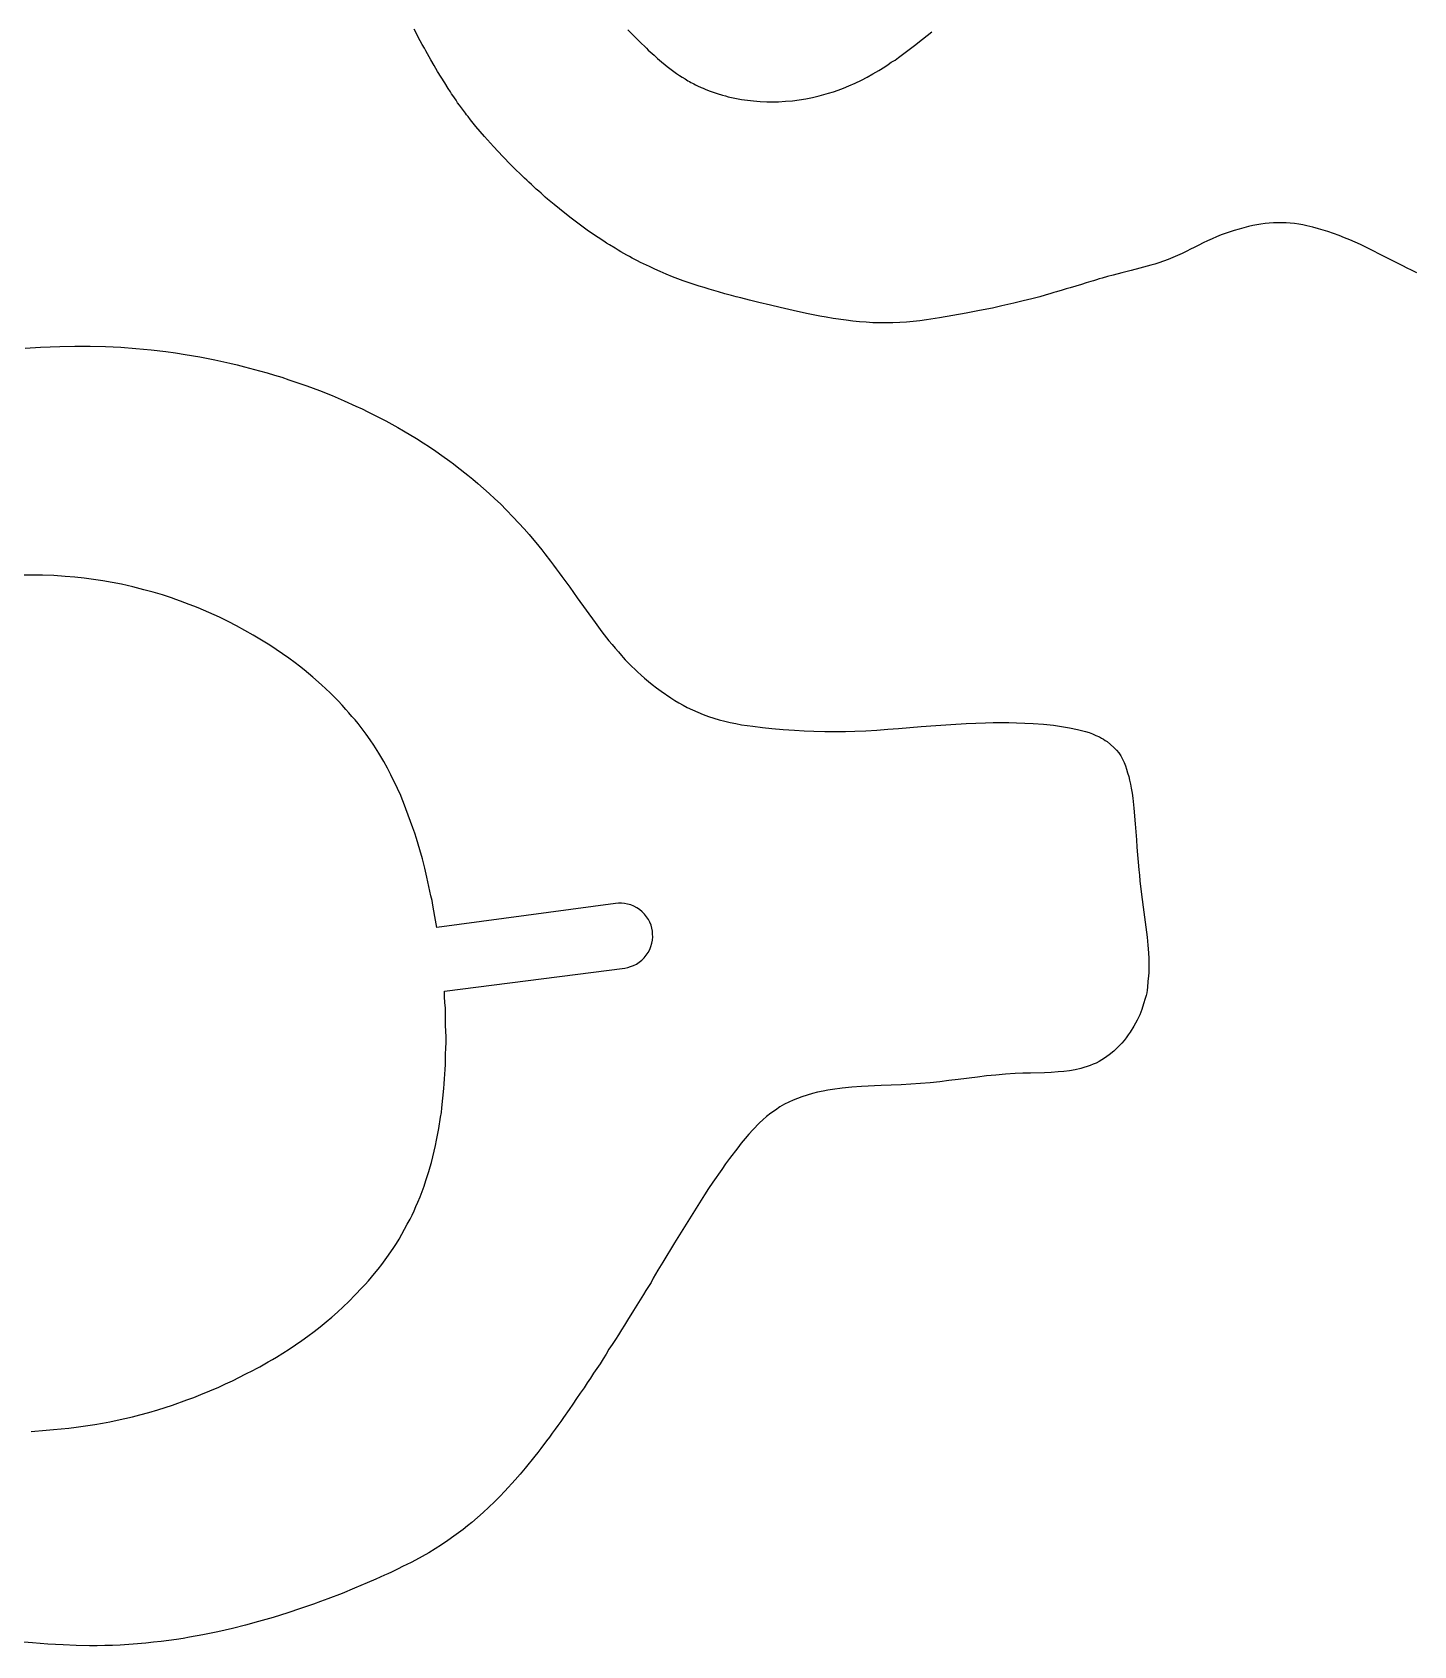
# Model space of a CAD drawing. Extents: x 0 to 1525, y 0 to 1525.
# Drawn here: x 272.4 to 480.9, y 1021.1 to 1264.7 of the extents above; entities that cross this region are included whole.
import ezdxf

# ---------------------------------------------------------------- set-up
doc = ezdxf.new("R2010")
doc.units = 0
doc.header["$MEASUREMENT"] = 0

msp = doc.modelspace()

# ---------------------------------------------------------------- linework, layer by layer
for points in [[(481.34, 1228.37), (480.54, 1228.75), (479.88, 1229.07), (479.23, 1229.39), (477.64, 1230.21), (476.04, 1231.03), (474.44, 1231.84), (473.65, 1232.22), (472.84, 1232.6), (472.04, 1232.96), (471.24, 1233.31), (470.44, 1233.64), (469.63, 1233.96), (468.79, 1234.27), (467.94, 1234.57), (467.24, 1234.79), (466.53, 1235.01), (465.64, 1235.24), (464.74, 1235.45), (464.14, 1235.57), (463.53, 1235.68), (462.89, 1235.77), (462.23, 1235.83), (461.64, 1235.88), (461.03, 1235.9), (460.38, 1235.9), (459.74, 1235.88), (459.08, 1235.83), (458.44, 1235.77), (457.83, 1235.69), (457.23, 1235.59), (456.58, 1235.47), (455.94, 1235.32), (454.53, 1234.96), (453.78, 1234.74), (453.04, 1234.5), (452.43, 1234.29), (451.84, 1234.06), (451.14, 1233.78), (450.44, 1233.49), (449.78, 1233.19), (449.13, 1232.88), (448.43, 1232.54), (447.73, 1232.19), (447.18, 1231.91), (446.63, 1231.63), (445.93, 1231.29), (445.23, 1230.96), (444.54, 1230.66), (443.83, 1230.38), (443.14, 1230.11), (442.43, 1229.88), (441.83, 1229.68), (441.23, 1229.5), (439.53, 1229.03), (438.24, 1228.7), (436.83, 1228.34), (435.54, 1228), (434.69, 1227.77), (433.84, 1227.53), (433.41, 1227.42), (432.99, 1227.29), (432.56, 1227.15), (432.14, 1227.03), (431.78, 1226.94), (431.43, 1226.83), (430.73, 1226.61), (429.88, 1226.36), (429.03, 1226.1), (428.43, 1225.92), (427.83, 1225.74), (426.98, 1225.49), (426.56, 1225.36), (426.13, 1225.24), (425.28, 1224.99), (424.43, 1224.75), (423.23, 1224.42), (421.94, 1224.1), (420.53, 1223.75), (418.74, 1223.35), (417.33, 1223.04), (415.33, 1222.64), (413.33, 1222.26), (411.33, 1221.89), (409.33, 1221.54), (407.33, 1221.24), (406.34, 1221.11), (405.33, 1221), (404.34, 1220.91), (403.33, 1220.84), (402.29, 1220.79), (401.23, 1220.78), (400.23, 1220.79), (399.23, 1220.82), (398.23, 1220.88), (397.24, 1220.96), (396.23, 1221.06), (395.24, 1221.18), (393.24, 1221.47), (392.23, 1221.64), (391.24, 1221.82), (390.23, 1222.02), (389.24, 1222.22), (387.24, 1222.66), (385.24, 1223.12), (383.83, 1223.46), (382.04, 1223.89), (380.63, 1224.24), (379.34, 1224.56), (378.63, 1224.75), (377.93, 1224.93), (376.93, 1225.2), (375.94, 1225.48), (375.23, 1225.68), (374.53, 1225.89), (373.78, 1226.11), (373.04, 1226.34), (372.44, 1226.54), (371.84, 1226.73), (371.24, 1226.94), (370.64, 1227.15), (369.83, 1227.44), (369.03, 1227.75), (368.08, 1228.14), (367.14, 1228.54), (366.33, 1228.9), (365.53, 1229.28), (364.63, 1229.71), (364.17, 1229.93), (363.73, 1230.16), (362.92, 1230.58), (362.53, 1230.8), (362.13, 1231.02), (361.24, 1231.53), (360.79, 1231.78), (360.35, 1232.05), (359.49, 1232.57), (359.06, 1232.83), (358.64, 1233.11), (357.79, 1233.67), (356.94, 1234.22), (356.13, 1234.8), (355.33, 1235.39), (354.53, 1235.99), (353.53, 1236.76), (351.94, 1238.02), (351.14, 1238.66), (350.63, 1239.07), (350.13, 1239.48), (349.81, 1239.77), (349.49, 1240.07), (349.17, 1240.37), (348.84, 1240.65), (348.45, 1240.98), (348.08, 1241.33), (347.72, 1241.68), (347.34, 1242.02), (347.01, 1242.32), (346.69, 1242.62), (346.05, 1243.25), (345.33, 1243.94), (344.63, 1244.65), (343.42, 1245.91), (342.71, 1246.64), (342.02, 1247.39), (340.65, 1248.93), (339.33, 1250.45), (339.13, 1250.69), (338.93, 1250.94), (338.55, 1251.45), (338.15, 1251.94), (337.94, 1252.19), (337.75, 1252.44), (337.3, 1253.05), (336.85, 1253.66), (336.59, 1254.02), (336.35, 1254.39), (336.11, 1254.76), (335.85, 1255.11), (335.66, 1255.37), (335.49, 1255.64), (335.16, 1256.18), (334.63, 1257.02), (334.11, 1257.87), (333.57, 1258.74), (333.06, 1259.64), (332.55, 1260.51), (332.04, 1261.38), (331.81, 1261.83), (331.7, 1262.05), (331.57, 1262.27), (331.25, 1262.82), (330.95, 1263.37), (330.01, 1265.13)], [(362.29, 1265.02), (362.83, 1264.46), (363.27, 1264.01), (363.72, 1263.56), (364.27, 1263.02), (364.83, 1262.49), (365.1, 1262.23), (365.36, 1261.96), (365.64, 1261.7), (365.94, 1261.46), (366.23, 1261.22), (366.49, 1260.96), (366.75, 1260.7), (367.03, 1260.45), (368.23, 1259.48), (369.63, 1258.42), (370.05, 1258.13), (370.48, 1257.87), (370.91, 1257.61), (371.34, 1257.34), (371.56, 1257.2), (371.78, 1257.09), (372.02, 1256.98), (372.24, 1256.86), (372.51, 1256.72), (372.79, 1256.58), (373.34, 1256.33), (373.64, 1256.2), (373.94, 1256.08), (374.54, 1255.84), (375.13, 1255.62), (375.74, 1255.42), (376.58, 1255.17), (377.01, 1255.04), (377.44, 1254.93), (378.43, 1254.72), (379.44, 1254.53), (380.33, 1254.4), (381.24, 1254.3), (382.23, 1254.21), (383.23, 1254.17), (384.13, 1254.16), (385.03, 1254.18), (386.09, 1254.24), (387.13, 1254.33), (388.14, 1254.46), (389.13, 1254.62), (390.14, 1254.82), (391.13, 1255.05), (391.84, 1255.24), (392.54, 1255.45), (393.29, 1255.68), (394.03, 1255.94), (394.84, 1256.24), (395.64, 1256.56), (396.59, 1256.98), (397.53, 1257.44), (398.39, 1257.88), (399.24, 1258.36), (400.14, 1258.88), (401.04, 1259.42), (401.54, 1259.77), (402.04, 1260.12), (402.6, 1260.46), (402.87, 1260.64), (403.14, 1260.84), (403.74, 1261.29), (404.34, 1261.74), (405.53, 1262.66), (406.74, 1263.61), (408.14, 1264.74)], [(271.33, 1216.97), (273.63, 1217.12), (275.08, 1217.2), (276.53, 1217.25), (278.83, 1217.3), (281.13, 1217.29), (283.44, 1217.23), (285.73, 1217.11), (288.04, 1216.95), (290.33, 1216.73), (292.54, 1216.46), (293.99, 1216.26), (295.44, 1216.04), (297.69, 1215.65), (299.94, 1215.22), (302.19, 1214.73), (303.32, 1214.46), (304.44, 1214.18), (306.69, 1213.58), (307.82, 1213.26), (308.93, 1212.92), (310.03, 1212.58), (311.13, 1212.22), (312.49, 1211.77), (313.83, 1211.29), (315.74, 1210.57), (317.63, 1209.82), (318.54, 1209.44), (319.44, 1209.04), (321.24, 1208.24), (322.16, 1207.82), (323.05, 1207.38), (324.84, 1206.47), (325.75, 1206.01), (326.66, 1205.53), (327.55, 1205.03), (328.43, 1204.52), (330.39, 1203.32), (331.36, 1202.7), (332.32, 1202.07), (333.28, 1201.43), (334.22, 1200.78), (335.39, 1199.94), (335.96, 1199.51), (336.53, 1199.07), (338.1, 1197.83), (338.87, 1197.2), (339.63, 1196.55), (341.36, 1195.03), (342.21, 1194.26), (343.04, 1193.46), (345.84, 1190.58), (346.62, 1189.73), (347.37, 1188.85), (348.84, 1187.09), (349.3, 1186.53), (349.74, 1185.96), (350.62, 1184.82), (351.06, 1184.25), (351.47, 1183.67), (351.89, 1183.09), (352.32, 1182.52), (352.92, 1181.72), (353.5, 1180.91), (354.65, 1179.29), (357.33, 1175.55), (357.84, 1174.85), (358.36, 1174.17), (359.43, 1172.82), (359.89, 1172.26), (360.37, 1171.71), (360.84, 1171.16), (361.31, 1170.6), (361.58, 1170.27), (361.88, 1169.95), (362.49, 1169.33), (363.74, 1168.14), (364.27, 1167.64), (364.81, 1167.15), (365.37, 1166.68), (365.93, 1166.22), (366.62, 1165.69), (367.32, 1165.19), (368.74, 1164.21), (369.35, 1163.81), (369.97, 1163.44), (370.6, 1163.09), (371.24, 1162.76), (372.03, 1162.39), (372.82, 1162.03), (373.62, 1161.7), (374.44, 1161.39), (375.25, 1161.12), (376.07, 1160.88), (376.9, 1160.66), (377.74, 1160.47), (378.58, 1160.31), (379.43, 1160.15), (380.28, 1160.02), (381.13, 1159.91), (382.58, 1159.74), (384.03, 1159.6), (385.73, 1159.45), (387.43, 1159.31), (388.88, 1159.22), (390.33, 1159.15), (392.03, 1159.1), (393.73, 1159.1), (395.13, 1159.13), (396.53, 1159.17), (398.19, 1159.24), (399.83, 1159.34), (401.49, 1159.46), (403.14, 1159.59), (406.53, 1159.86), (408.78, 1160.04), (411.03, 1160.2), (413.33, 1160.34), (414.78, 1160.4), (416.23, 1160.45), (417.41, 1160.47), (418.58, 1160.48), (419.76, 1160.47), (420.93, 1160.44), (422.19, 1160.4), (423.43, 1160.33), (424.99, 1160.21), (426.53, 1160.06), (427.75, 1159.9), (428.95, 1159.7), (430.15, 1159.44), (431.34, 1159.14), (431.88, 1158.97), (432.4, 1158.76), (432.92, 1158.54), (433.44, 1158.3), (433.74, 1158.14), (434.04, 1157.97), (434.32, 1157.79), (434.6, 1157.6), (435.13, 1157.18), (435.64, 1156.73), (436.02, 1156.33), (436.36, 1155.9), (436.66, 1155.44), (436.93, 1154.96), (437.16, 1154.46), (437.37, 1153.95), (437.55, 1153.43), (437.71, 1152.91), (437.87, 1152.34), (438.01, 1151.76), (438.14, 1151.18), (438.25, 1150.59), (438.37, 1149.83), (438.47, 1149.07), (438.64, 1147.55), (438.86, 1145.17), (438.96, 1143.98), (439.03, 1142.79), (439.11, 1141.66), (439.21, 1140.52), (439.31, 1139.39), (439.41, 1138.26), (439.48, 1137.42), (439.57, 1136.58), (439.77, 1134.91), (440.05, 1132.63), (440.35, 1130.36), (440.64, 1128.06), (440.76, 1126.9), (440.84, 1125.74), (440.89, 1124.87), (440.93, 1124), (440.93, 1123.13), (440.91, 1122.7), (440.87, 1122.27), (440.78, 1121.41), (440.7, 1120.54), (440.65, 1120.11), (440.58, 1119.69), (440.49, 1119.27), (440.37, 1118.85), (440.11, 1118), (439.84, 1117.16), (439.69, 1116.75), (439.53, 1116.34), (439.35, 1115.94), (439.14, 1115.55), (438.62, 1114.64), (438.08, 1113.75), (437.79, 1113.32), (437.49, 1112.9), (437.17, 1112.49), (436.84, 1112.09), (436.54, 1111.77), (436.24, 1111.46), (435.6, 1110.88), (434.93, 1110.33), (434.23, 1109.82), (433.81, 1109.56), (433.39, 1109.32), (432.95, 1109.09), (432.5, 1108.9), (432.04, 1108.72), (431.58, 1108.55), (431.11, 1108.41), (430.63, 1108.28), (429.8, 1108.08), (428.95, 1107.93), (428.09, 1107.82), (427.23, 1107.74), (426.19, 1107.67), (425.14, 1107.62), (423.03, 1107.57), (421.88, 1107.54), (420.73, 1107.49), (419.28, 1107.4), (417.83, 1107.28), (416.43, 1107.14), (415.03, 1106.97), (412.13, 1106.61), (410.74, 1106.43), (409.34, 1106.27), (407.89, 1106.11), (406.43, 1105.98), (404.99, 1105.88), (403.53, 1105.81), (400.53, 1105.69), (397.53, 1105.54), (396.08, 1105.44), (394.63, 1105.29), (393.18, 1105.11), (392.46, 1104.99), (391.74, 1104.86), (390.92, 1104.68), (390.12, 1104.48), (389.32, 1104.26), (388.53, 1104), (387.87, 1103.76), (387.21, 1103.49), (386.57, 1103.2), (385.94, 1102.88), (385.58, 1102.68), (385.22, 1102.46), (384.54, 1101.99), (383.88, 1101.5), (383.22, 1101), (382.67, 1100.54), (382.14, 1100.04), (381.13, 1099), (380.53, 1098.36), (379.96, 1097.69), (379.4, 1097), (378.86, 1096.3), (377.63, 1094.68), (377.02, 1093.86), (376.44, 1093.03), (375.12, 1091.13), (374.47, 1090.17), (373.83, 1089.2), (373.08, 1088), (372.33, 1086.79), (370.83, 1084.37), (369.33, 1081.94), (367.54, 1079.02), (366.8, 1077.83), (366.44, 1077.22), (366.11, 1076.6), (365.77, 1075.98), (365.39, 1075.37), (365.01, 1074.76), (364.63, 1074.15), (363.89, 1072.94), (363.14, 1071.72), (362.23, 1070.26), (361.78, 1069.53), (361.34, 1068.8), (360.88, 1068.06), (360.4, 1067.34), (359.91, 1066.62), (359.43, 1065.9), (358.98, 1065.17), (358.54, 1064.44), (358.09, 1063.71), (357.61, 1063.01), (357.11, 1062.29), (356.63, 1061.55), (356.16, 1060.82), (355.66, 1060.09), (355.09, 1059.27), (354.54, 1058.44), (353.98, 1057.6), (353.41, 1056.78), (352.58, 1055.58), (352.16, 1054.99), (351.72, 1054.4), (351.29, 1053.82), (350.87, 1053.22), (350.46, 1052.63), (350.02, 1052.05), (349.13, 1050.89), (348.69, 1050.31), (348.24, 1049.74), (346.76, 1047.94), (346.01, 1047.05), (345.25, 1046.18), (343.72, 1044.48), (342.94, 1043.65), (342.14, 1042.84), (341.3, 1042.05), (340.46, 1041.27), (339.6, 1040.51), (338.73, 1039.76), (338.08, 1039.22), (337.41, 1038.69), (336.73, 1038.17), (336.03, 1037.67), (335.1, 1037.02), (334.16, 1036.39), (333.2, 1035.78), (332.23, 1035.19), (331.24, 1034.63), (330.24, 1034.07), (329.59, 1033.73), (328.94, 1033.41), (328.28, 1033.1), (327.63, 1032.76), (327.12, 1032.5), (326.59, 1032.26), (326.06, 1032.02), (325.53, 1031.78), (324.89, 1031.48), (324.24, 1031.18), (322.93, 1030.62), (321.04, 1029.82), (319.14, 1029.05), (316.99, 1028.22), (315.91, 1027.81), (314.83, 1027.42), (312.89, 1026.75), (310.94, 1026.1), (309.84, 1025.75), (308.74, 1025.42), (306.53, 1024.78), (304.59, 1024.26), (302.63, 1023.77), (300.39, 1023.25), (298.13, 1022.8), (296.14, 1022.43), (295.14, 1022.26), (294.13, 1022.11), (291.84, 1021.8), (290.69, 1021.66), (289.53, 1021.54), (287.59, 1021.37), (285.63, 1021.25), (284.49, 1021.2), (283.34, 1021.17), (282.19, 1021.15), (281.03, 1021.15), (279.03, 1021.18), (277.03, 1021.26), (274.73, 1021.39), (272.43, 1021.57), (270.43, 1021.75)], [(272.23, 1053.5), (274.49, 1053.67), (275.61, 1053.77), (276.73, 1053.88), (277.89, 1054), (279.03, 1054.15), (280.44, 1054.34), (281.84, 1054.55), (282.97, 1054.74), (284.09, 1054.96), (285.22, 1055.19), (286.34, 1055.44), (287.49, 1055.71), (288.63, 1055.99), (289.99, 1056.37), (291.34, 1056.76), (292.44, 1057.11), (293.54, 1057.47), (295.73, 1058.24), (296.79, 1058.63), (297.84, 1059.05), (299.19, 1059.61), (300.53, 1060.18), (301.57, 1060.66), (302.6, 1061.14), (304.64, 1062.16), (305.7, 1062.69), (306.22, 1062.97), (306.74, 1063.26), (307.99, 1063.97), (308.62, 1064.33), (309.24, 1064.7), (311.16, 1065.92), (312.11, 1066.55), (313.05, 1067.2), (313.99, 1067.87), (314.91, 1068.57), (315.82, 1069.29), (316.72, 1070.01), (317.61, 1070.75), (318.47, 1071.5), (319.32, 1072.27), (320.14, 1073.08), (321.14, 1074.11), (322.14, 1075.15), (322.63, 1075.68), (323.11, 1076.22), (324.04, 1077.33), (324.58, 1078), (325.12, 1078.69), (325.63, 1079.38), (326.14, 1080.09), (326.96, 1081.27), (327.36, 1081.87), (327.74, 1082.49), (328.17, 1083.24), (328.58, 1084), (328.99, 1084.77), (329.42, 1085.52), (329.59, 1085.83), (329.74, 1086.15), (330.02, 1086.8), (330.28, 1087.45), (330.56, 1088.1), (330.91, 1088.89), (331.24, 1089.7), (331.54, 1090.52), (331.81, 1091.35), (332.22, 1092.72), (332.43, 1093.41), (332.62, 1094.1), (333.04, 1095.78), (333.24, 1096.62), (333.42, 1097.47), (333.74, 1099.19), (334.02, 1100.9), (334.13, 1101.62), (334.21, 1102.34), (334.35, 1103.78), (334.49, 1105.23), (334.55, 1105.96), (334.6, 1106.68), (334.69, 1108.13), (334.73, 1108.85), (334.74, 1109.58), (334.75, 1110.45), (334.8, 1111.31), (334.84, 1112.17), (334.85, 1113.04), (334.82, 1113.91), (334.77, 1114.77), (334.73, 1115.63), (334.73, 1116.49), (334.74, 1116.92), (334.73, 1117.35), (334.67, 1118.2), (334.62, 1119.06), (334.6, 1119.49), (334.61, 1119.92), (334.61, 1119.92), (361.82, 1123.43), (362.26, 1123.52), (362.69, 1123.64), (363.14, 1123.82), (363.56, 1124.03), (363.98, 1124.3), (364.37, 1124.61), (364.73, 1124.97), (365.05, 1125.36), (365.34, 1125.78), (365.57, 1126.23), (365.76, 1126.69), (365.9, 1127.17), (365.99, 1127.64), (366.03, 1128.11), (366.02, 1128.56), (365.98, 1129.01), (365.89, 1129.45), (365.77, 1129.89), (365.59, 1130.33), (365.38, 1130.75), (365.11, 1131.17), (364.8, 1131.56), (364.44, 1131.92), (364.05, 1132.25), (363.63, 1132.53), (363.18, 1132.77), (362.72, 1132.95), (362.24, 1133.09), (361.77, 1133.18), (361.3, 1133.22), (360.85, 1133.22), (360.4, 1133.17), (333.47, 1129.53), (333.13, 1131.22), (332.98, 1132.06), (332.85, 1132.91), (332.72, 1133.62), (332.56, 1134.32), (332.39, 1135.02), (332.25, 1135.72), (332.11, 1136.43), (331.96, 1137.13), (331.64, 1138.52), (331.29, 1139.91), (330.9, 1141.29), (330.4, 1142.96), (330.14, 1143.79), (329.84, 1144.61), (329.14, 1146.5), (328.44, 1148.39), (328.23, 1148.93), (328, 1149.46), (327.52, 1150.5), (326.5, 1152.57), (325.98, 1153.59), (325.43, 1154.6), (324.7, 1155.83), (323.93, 1157.04), (323.36, 1157.87), (322.77, 1158.7), (321.55, 1160.32), (321.11, 1160.87), (320.64, 1161.4), (320.17, 1161.94), (319.71, 1162.47), (319.15, 1163.12), (318.55, 1163.75), (317.33, 1164.98), (316.7, 1165.58), (316.05, 1166.17), (314.73, 1167.32), (314.08, 1167.89), (313.41, 1168.44), (312.73, 1168.98), (312.04, 1169.5), (311.1, 1170.19), (310.16, 1170.86), (309.2, 1171.52), (308.23, 1172.16), (306.99, 1172.93), (305.73, 1173.68), (304.49, 1174.39), (303.23, 1175.08), (301.94, 1175.73), (300.63, 1176.37), (299.84, 1176.75), (299.04, 1177.1), (297.43, 1177.78), (296.77, 1178.05), (296.09, 1178.31), (294.74, 1178.81), (294.07, 1179.06), (293.39, 1179.29), (292.03, 1179.73), (290.64, 1180.15), (289.24, 1180.53), (287.54, 1180.96), (286.69, 1181.16), (285.84, 1181.34), (284.44, 1181.62), (283.04, 1181.87), (281.64, 1182.08), (280.23, 1182.26), (278.79, 1182.42), (277.33, 1182.54), (275.64, 1182.65), (273.93, 1182.71), (272.48, 1182.74), (271.03, 1182.73)]]:
    msp.add_lwpolyline(points)

doc.saveas('drawing.dxf')
